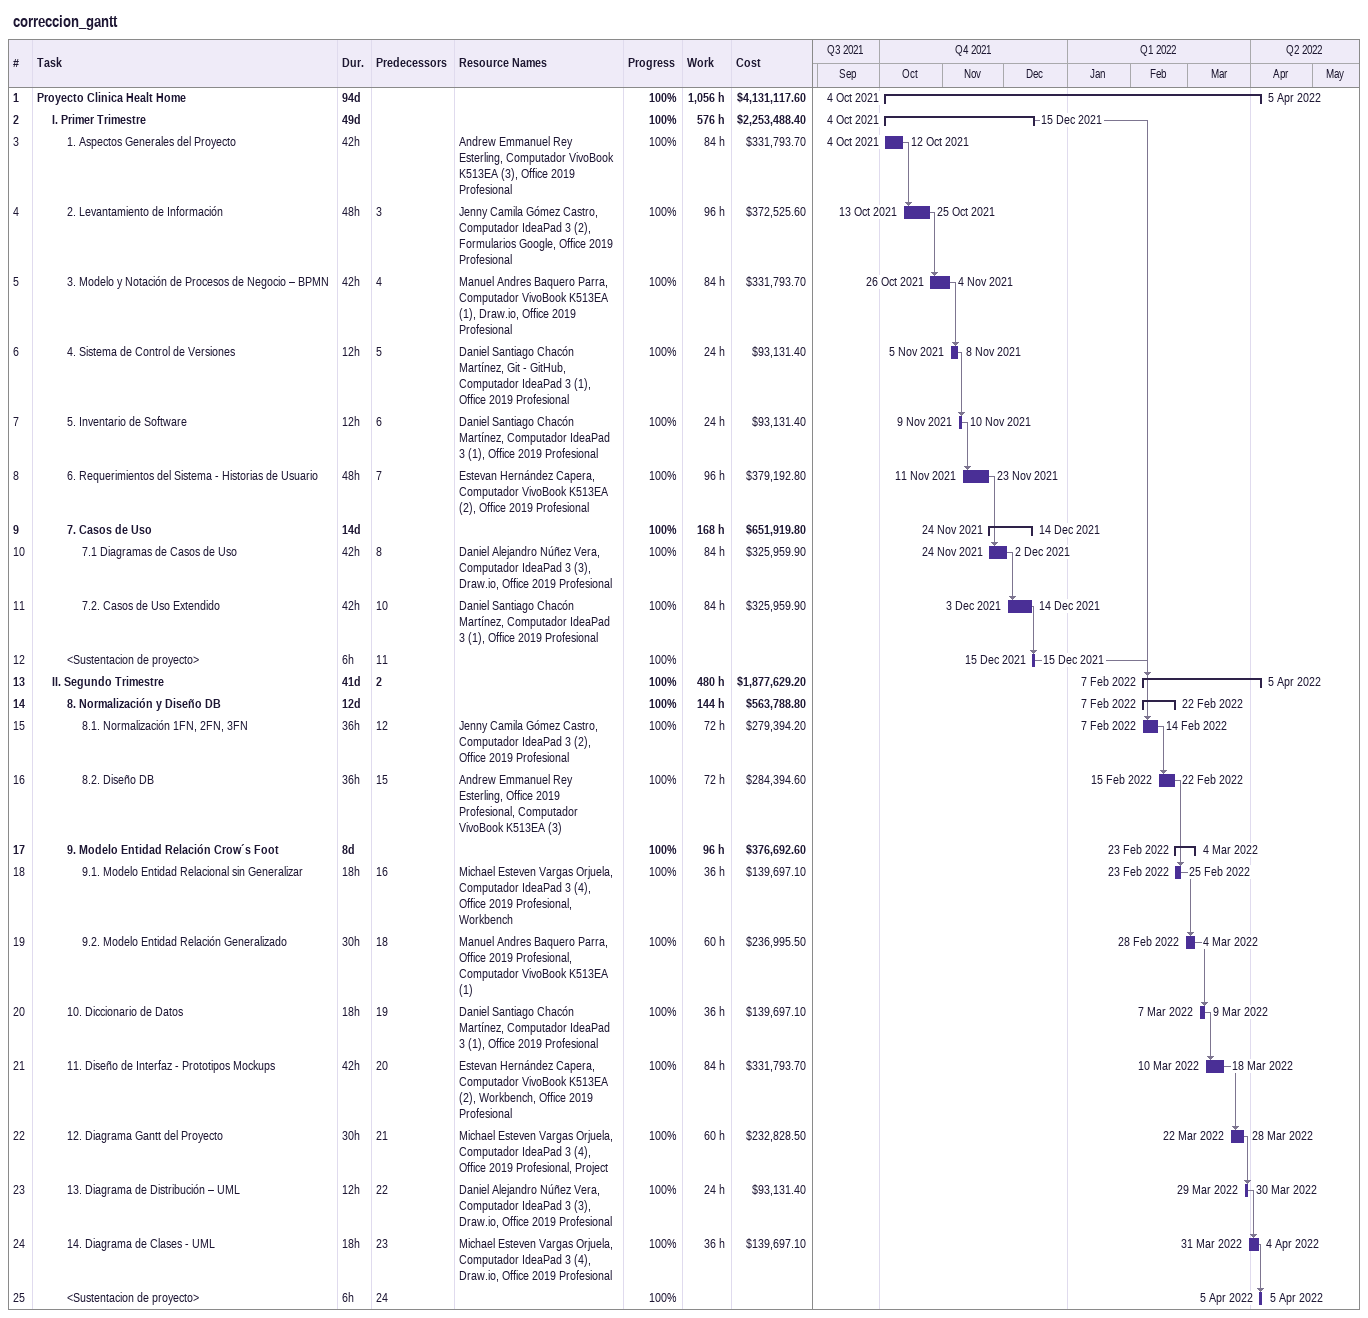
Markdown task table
correccion_gantt

| ID | Level | Task | Duration | Start | Finish | Predecessors | Resources | % complete | Work (h) | Cost ($) |
|---|---|---|---|---|---|---|---|---|---|---|
| 1 | 1 | **Proyecto Clinica Healt Home** | 94d | 2021-10-04 | 2022-04-05 |  |  | 100 | 1056 | 4131117.60 |
| 2 | 2 | **I. Primer Trimestre** | 49d | 2021-10-04 | 2021-12-15 |  |  | 100 | 576 | 2253488.40 |
| 3 | 3 | 1. Aspectos Generales del Proyecto | 42h | 2021-10-04 | 2021-10-12 |  | Andrew Emmanuel Rey Esterling, Computador VivoBook K513EA (3), Office 2019 Profesional | 100 | 84 | 331793.70 |
| 4 | 3 | 2. Levantamiento de Información | 48h | 2021-10-13 | 2021-10-25 | 3 | Jenny Camila Gómez Castro, Computador IdeaPad 3 (2), Formularios Google, Office 2019 Profesional | 100 | 96 | 372525.60 |
| 5 | 3 | 3. Modelo y Notación de Procesos de Negocio – BPMN | 42h | 2021-10-26 | 2021-11-04 | 4 | Manuel Andres Baquero Parra, Computador VivoBook K513EA (1), Draw.io, Office 2019 Profesional | 100 | 84 | 331793.70 |
| 6 | 3 | 4. Sistema de Control de Versiones | 12h | 2021-11-05 | 2021-11-08 | 5 | Daniel Santiago Chacón Martínez, Git - GitHub, Computador IdeaPad 3 (1), Office 2019 Profesional | 100 | 24 | 93131.40 |
| 7 | 3 | 5. Inventario de Software | 12h | 2021-11-09 | 2021-11-10 | 6 | Daniel Santiago Chacón Martínez, Computador IdeaPad 3 (1), Office 2019 Profesional | 100 | 24 | 93131.40 |
| 8 | 3 | 6. Requerimientos del Sistema - Historias de Usuario | 48h | 2021-11-11 | 2021-11-23 | 7 | Estevan Hernández Capera, Computador VivoBook K513EA (2), Office 2019 Profesional | 100 | 96 | 379192.80 |
| 9 | 3 | **7. Casos de Uso** | 14d | 2021-11-24 | 2021-12-14 |  |  | 100 | 168 | 651919.80 |
| 10 | 4 | 7.1 Diagramas de Casos de Uso | 42h | 2021-11-24 | 2021-12-02 | 8 | Daniel Alejandro Núñez Vera, Computador IdeaPad 3 (3), Draw.io, Office 2019 Profesional | 100 | 84 | 325959.90 |
| 11 | 4 | 7.2. Casos de Uso Extendido | 42h | 2021-12-03 | 2021-12-14 | 10 | Daniel Santiago Chacón Martínez, Computador IdeaPad 3 (1), Office 2019 Profesional | 100 | 84 | 325959.90 |
| 12 | 3 | <Sustentacion de proyecto> | 6h | 2021-12-15 | 2021-12-15 | 11 |  | 100 |  |  |
| 13 | 2 | **II. Segundo Trimestre** | 41d | 2022-02-07 | 2022-04-05 | 2 |  | 100 | 480 | 1877629.20 |
| 14 | 3 | **8. Normalización y Diseño DB** | 12d | 2022-02-07 | 2022-02-22 |  |  | 100 | 144 | 563788.80 |
| 15 | 4 | 8.1. Normalización 1FN, 2FN, 3FN | 36h | 2022-02-07 | 2022-02-14 | 12 | Jenny Camila Gómez Castro, Computador IdeaPad 3 (2), Office 2019 Profesional | 100 | 72 | 279394.20 |
| 16 | 4 | 8.2. Diseño DB | 36h | 2022-02-15 | 2022-02-22 | 15 | Andrew Emmanuel Rey Esterling, Office 2019 Profesional, Computador VivoBook K513EA (3) | 100 | 72 | 284394.60 |
| 17 | 3 | **9. Modelo Entidad Relación Crow´s Foot** | 8d | 2022-02-23 | 2022-03-04 |  |  | 100 | 96 | 376692.60 |
| 18 | 4 | 9.1. Modelo Entidad Relacional sin Generalizar | 18h | 2022-02-23 | 2022-02-25 | 16 | Michael Esteven Vargas Orjuela, Computador IdeaPad 3 (4), Office 2019 Profesional, Workbench | 100 | 36 | 139697.10 |
| 19 | 4 | 9.2. Modelo Entidad Relación Generalizado | 30h | 2022-02-28 | 2022-03-04 | 18 | Manuel Andres Baquero Parra, Office 2019 Profesional, Computador VivoBook K513EA (1) | 100 | 60 | 236995.50 |
| 20 | 3 | 10. Diccionario de Datos | 18h | 2022-03-07 | 2022-03-09 | 19 | Daniel Santiago Chacón Martínez, Computador IdeaPad 3 (1), Office 2019 Profesional | 100 | 36 | 139697.10 |
| 21 | 3 | 11. Diseño de Interfaz - Prototipos Mockups | 42h | 2022-03-10 | 2022-03-18 | 20 | Estevan Hernández Capera, Computador VivoBook K513EA (2), Workbench, Office 2019 Profesional | 100 | 84 | 331793.70 |
| 22 | 3 | 12. Diagrama Gantt del Proyecto | 30h | 2022-03-22 | 2022-03-28 | 21 | Michael Esteven Vargas Orjuela, Computador IdeaPad 3 (4), Office 2019 Profesional, Project | 100 | 60 | 232828.50 |
| 23 | 3 | 13. Diagrama de Distribución – UML | 12h | 2022-03-29 | 2022-03-30 | 22 | Daniel Alejandro Núñez Vera, Computador IdeaPad 3 (3), Draw.io, Office 2019 Profesional | 100 | 24 | 93131.40 |
| 24 | 3 | 14. Diagrama de Clases - UML | 18h | 2022-03-31 | 2022-04-04 | 23 | Michael Esteven Vargas Orjuela, Computador IdeaPad 3 (4), Draw.io, Office 2019 Profesional | 100 | 36 | 139697.10 |
| 25 | 3 | <Sustentacion de proyecto> | 6h | 2022-04-05 | 2022-04-05 | 24 |  | 100 |  |  |
